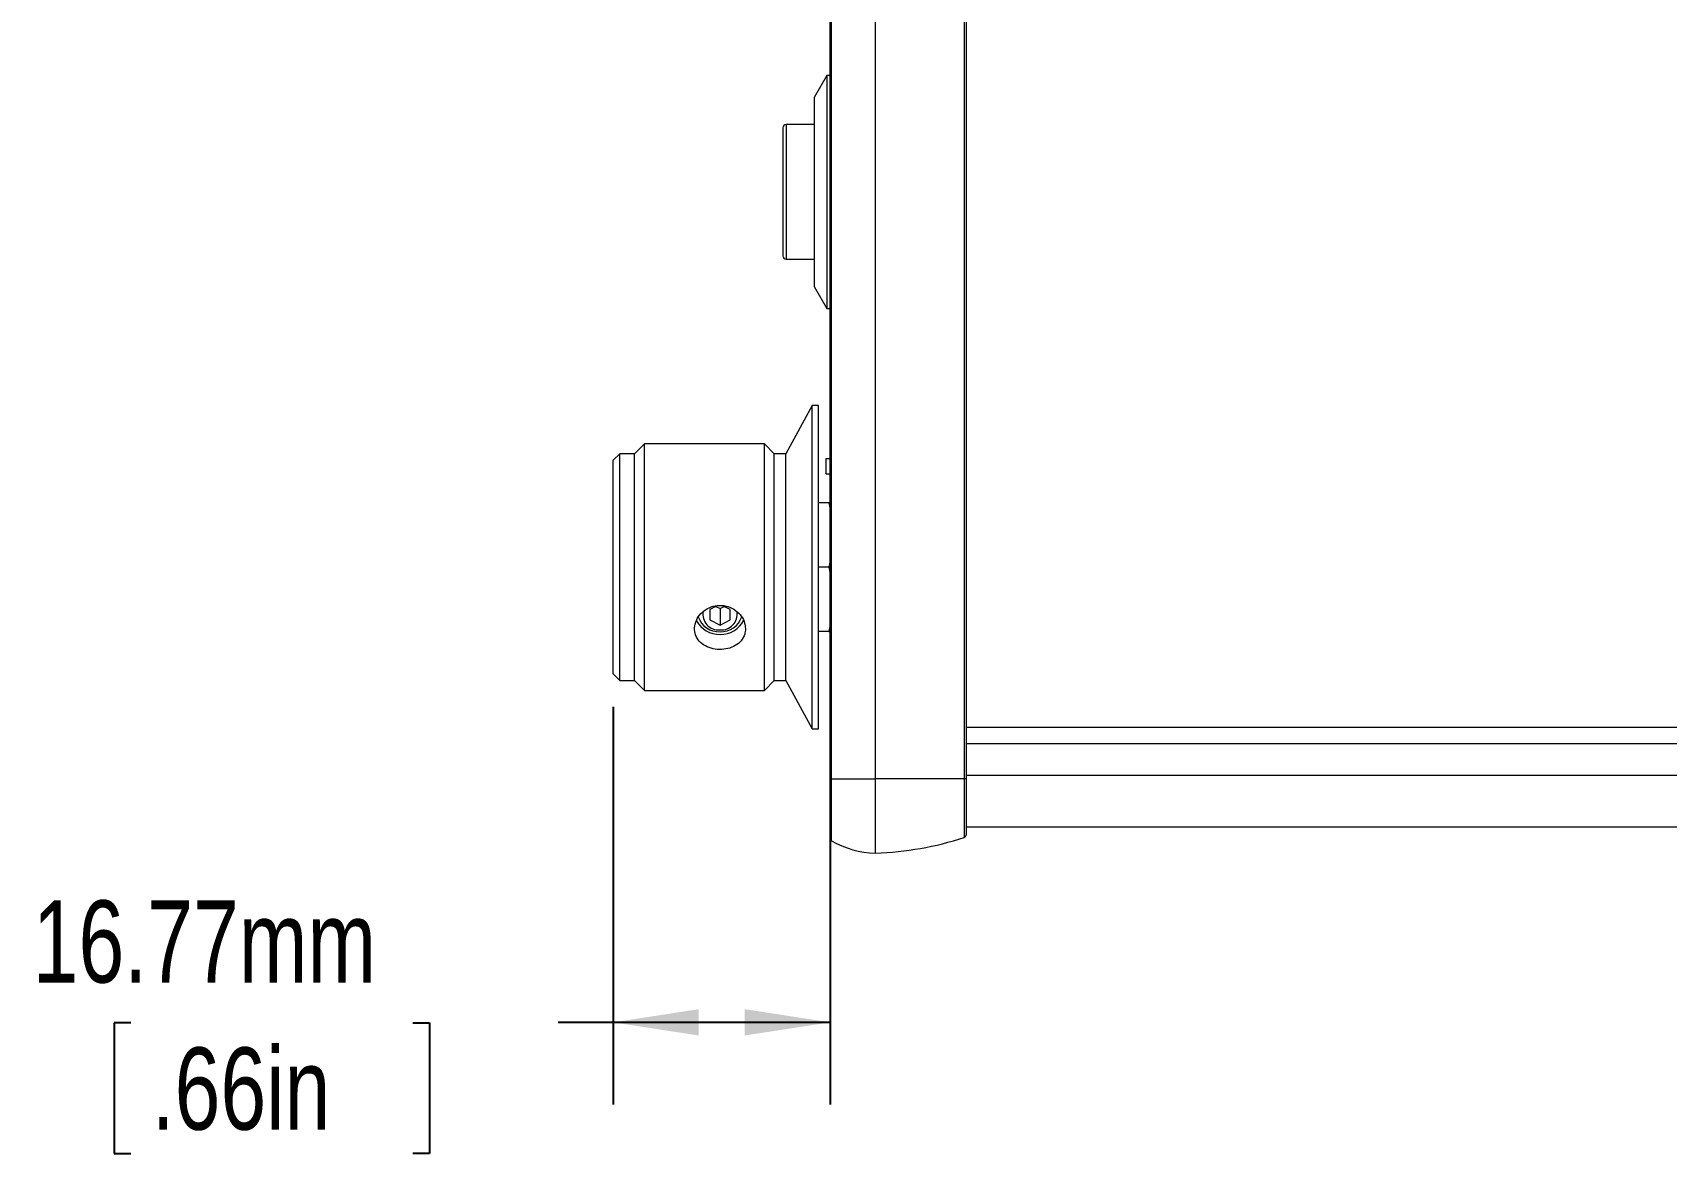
# Model space of a CAD drawing. Header units: millimetres. Extents: x 6 to 425, y 6 to 273.
# Drawn here: x 139.4 to 202.6, y 167.9 to 211.3 of the extents above; entities that cross this region are included whole.
import ezdxf

# ---------------------------------------------------------------- set-up
doc = ezdxf.new("R2010")
doc.units = ezdxf.units.MM
doc.layers.add('ITAR', color=7, linetype='Continuous')
doc.styles.add('SLDTEXTSTYLE0', font='TXT', dxfattribs={"width": 0.75})
doc.dimstyles.new('SLDDIMSTYLE1', dxfattribs={"dimtxt": 3.175, "dimasz": 3.302, "dimexe": 0, "dimexo": 0.0625, "dimgap": 0.79375, "dimtad": 0, "dimtih": 1, "dimtoh": 1, "dimlfac": 2, "dimrnd": 1e-09, "dimzin": 12, "dimdsep": 46, "dimtxsty": 'SLDTEXTSTYLE0', "dimsah": 1, "dimcen": 0.09, "dimadec": 0, "dimazin": 3, "dimtfac": 1, "dimtofl": 0, "dimtmove": 0, "dimatfit": 3, "dimfxl": 1, "dimfrac": 2, "dimtolj": 1, "dimtzin": 12, "dimarcsym": 0})

# ---------------------------------------------------------------- blocks, each defined once
blk = doc.blocks.new('_D_3')
at = {"layer": 'ITAR'}
for p, q in [((161.854, 185.222), (161.854, 169.852)), ((170.24, 181.174), (170.24, 169.852)), ((161.854, 173.027), (159.724, 173.027)), ((170.24, 173.027), (161.854, 173.027)), ((143.208, 173.003), (142.563, 173.003)), ((142.563, 173.003), (142.563, 167.962)), ((154.112, 173.003), (154.757, 173.003)), ((154.757, 173.003), (154.757, 167.962)), ((142.563, 167.962), (143.208, 167.962)), ((154.757, 167.962), (154.112, 167.962))]:
    blk.add_line(p, q, dxfattribs=at)
for points in [[(161.854, 173.027), (165.156, 172.519), (165.156, 173.535)], [(170.24, 173.027), (166.938, 173.535), (166.938, 172.519)]]:
    blk.add_solid(points, dxfattribs=at)
at = {"layer": 'ITAR', "char_height": 3.175, "attachment_point": 1, "style": 'SLDTEXTSTYLE0'}
for s, insert in [('16.77mm', (139.413, 177.74)), ('.66in', (144.014, 172.055))]:
    blk.add_mtext(s, dxfattribs=dict(at, insert=insert))

msp = doc.modelspace()

# ---------------------------------------------------------------- linework, layer by layer
at = {"color": 7, "linetype": 'Continuous', "lineweight": 15}
for p, q in [((170.2398, 182.4442), (170.2398, 241.1942)), ((170.2903, 182.4442), (170.2903, 241.1942)), ((171.9869, 182.4442), (171.9869, 241.1942)), ((171.9926, 182.4442), (171.9926, 241.1942)), ((175.4206, 241.1942), (175.4206, 182.4442)), ((175.4898, 241.1942), (175.4898, 182.4442)), ((170.1148, 209.6192), (169.6148, 208.773)), ((170.2398, 209.6192), (170.1148, 209.6192)), ((170.1148, 209.6192), (170.1148, 205.1192)), ((169.6148, 208.773), (169.6148, 205.1192)), ((169.6148, 207.7192), (168.5398, 207.7192)), ((169.6148, 205.1192), (169.6148, 201.4653)), ((170.1148, 205.1192), (170.1148, 200.6192)), ((168.5398, 202.5192), (169.6148, 202.5192)), ((169.6148, 201.4653), (170.1148, 200.6192)), ((170.1148, 200.6192), (170.2398, 200.6192)), ((169.5374, 196.8676), (168.5214, 195.0007)), ((169.7914, 196.8676), (169.5374, 196.8676)), ((169.5374, 187.495), (169.5374, 196.8676)), ((169.7914, 187.495), (169.7914, 196.8676)), ((163.0604, 195.3817), (162.6794, 195.0007)), ((167.6959, 195.3817), (163.0604, 195.3817)), ((163.0604, 188.2379), (163.0604, 195.3817)), ((168.0769, 195.0007), (167.6959, 195.3817)), ((167.6959, 188.2379), (167.6959, 195.3817)), ((162.1079, 195.0007), (161.8539, 194.7467)), ((161.8539, 186.4917), (161.8539, 194.7467)), ((162.6794, 195.0007), (162.1079, 195.0007)), ((162.1079, 188.4284), (162.1079, 195.0007)), ((162.6794, 188.4284), (162.6794, 195.0007)), ((168.5214, 195.0007), (168.0769, 195.0007)), ((168.0769, 188.4284), (168.0769, 195.0007)), ((168.5214, 188.4284), (168.5214, 195.0007)), ((170.0898, 194.8192), (170.2398, 194.8192)), ((170.0898, 194.2192), (170.0898, 194.8192)), ((170.0898, 194.2192), (170.2398, 194.2192)), ((170.1852, 193.1084), (169.7914, 193.1084)), ((170.1852, 193.1084), (170.2398, 192.8525)), ((170.2398, 193.1084), (170.1852, 193.1084)), ((170.2398, 190.8816), (170.1852, 190.6192)), ((170.1852, 190.6192), (169.7914, 190.6192)), ((170.1852, 190.6192), (170.2398, 190.3633)), ((165.902, 189.1349), (165.5845, 188.9761)), ((165.5845, 188.9761), (165.5845, 188.5793)), ((165.8226, 189.0952), (165.9814, 189.0158)), ((165.9814, 189.0158), (166.1401, 189.0952)), ((165.9814, 189.0158), (165.9814, 188.3808)), ((166.3783, 188.9761), (166.0825, 189.124)), ((166.3783, 188.5793), (166.3783, 188.9761)), ((162.1079, 186.2377), (162.1079, 188.4284)), ((162.6794, 186.2377), (162.6794, 188.4284)), ((163.0604, 185.8567), (163.0604, 188.2379)), ((165.5845, 188.5793), (165.9814, 188.3808)), ((165.9814, 188.3808), (166.3783, 188.5793)), ((167.6959, 185.8567), (167.6959, 188.2379)), ((168.0769, 186.2377), (168.0769, 188.4284)), ((168.5214, 186.2377), (168.5214, 188.4284)), ((170.2398, 188.3924), (170.1852, 188.13)), ((170.1852, 188.13), (169.7914, 188.13)), ((170.1852, 188.13), (170.2398, 188.13)), ((169.5374, 184.3708), (169.5374, 187.495)), ((169.7914, 184.3708), (169.7914, 187.495)), ((161.8539, 186.4917), (162.1079, 186.2377)), ((162.1079, 186.2377), (162.6794, 186.2377)), ((162.6794, 186.2377), (163.0604, 185.8567)), ((163.0604, 185.8567), (167.6959, 185.8567)), ((167.6959, 185.8567), (168.0769, 186.2377)), ((168.0769, 186.2377), (168.5214, 186.2377)), ((168.5214, 186.2377), (169.5374, 184.3708)), ((175.4898, 184.4367), (248.4898, 184.4367)), ((169.5374, 184.3708), (169.7914, 184.3708)), ((175.4898, 183.8017), (248.4898, 183.8017)), ((170.2398, 182.4442), (170.2903, 182.4442)), ((170.2903, 182.4442), (171.9869, 182.4442)), ((170.2903, 180.0399), (170.2903, 182.4442)), ((171.9869, 182.4442), (171.9926, 182.4442)), ((171.9869, 179.5693), (171.9869, 182.4442)), ((171.9926, 179.5693), (171.9926, 182.4442)), ((175.4206, 182.4442), (171.9926, 182.4442)), ((175.4206, 182.4442), (175.4206, 180.1715)), ((175.4898, 182.4442), (175.4206, 182.4442)), ((248.4898, 180.5692), (175.4898, 180.5692))]:
    msp.add_line(p, q, dxfattribs=at)
at = {"color": 8, "linetype": 'Continuous', "lineweight": 15}
for p, q in [((168.5398, 207.7192), (168.5398, 205.1192)), ((168.5398, 205.1192), (168.5398, 202.5192)), ((248.4898, 182.5631), (175.4898, 182.5631))]:
    msp.add_line(p, q, dxfattribs=at)
at = {"color": 7, "linetype": 'Continuous', "lineweight": 15}
for centre, radius, start, end in [((168.5398, 207.5942), 0.125, 90, 180), ((168.5398, 202.6442), 0.125, 180, 270), ((165.9219, 188.7985), 0.6067, 169.729747, 275.627206), ((166.0324, 188.8075), 0.6149, 265.237998, 7.864352), ((165.9493, 189.0137), 0.9936, 207.894531, 271.852316), ((165.9327, 188.9555), 0.8319, 198.069111, 273.352218), ((166.0231, 188.9658), 0.8418, 267.161903, 341.344452), ((166.0211, 188.9993), 0.9796, 267.67443, 333.695128), ((170.3398, 180.1268), 0.1, 180, 240.314741), ((172.0697, 183.1615), 3.5932, 240.314741, 268.679382), ((171.5647, 192.062), 12.5, 271.961721, 287.967149), ((175.3898, 180.2667), 0.1, 287.967149, 360), ((171.9892, 179.6692), 0.1, 268.679382, 271.961721)]:
    msp.add_arc(centre, radius, start, end, dxfattribs=at)
for points, knots in [([(168.4148, 207.5942), (168.4148, 207.5859), (168.4148, 207.5694), (168.4148, 207.4297), (168.4148, 207.2036), (168.4148, 206.8817), (168.4148, 206.486), (168.4148, 206.0424), (168.4148, 205.5811), (168.4148, 205.2701), (168.4148, 205.1192)], [0, 0, 0, 0, 0.1199792, 0.2400267, 0.3686535, 0.5000101, 0.6313666, 0.7599935, 0.8834863, 1, 1, 1, 1]), ([(168.4148, 205.1192), (168.4148, 204.9636), (168.4148, 204.6526), (168.4148, 204.192), (168.4148, 203.7524), (168.4148, 203.3567), (168.4148, 203.0347), (168.4148, 202.8087), (168.4148, 202.6691), (168.4148, 202.6525), (168.4148, 202.6442)], [0, 0, 0, 0, 0.120028, 0.2400204, 0.3686449, 0.4999991, 0.6313532, 0.7599778, 0.8799547, 1, 1, 1, 1]), ([(166.9656, 188.2379), (166.955, 188.3338), (166.9337, 188.5255), (166.768, 188.7941), (166.5222, 189.007), (166.2117, 189.134), (165.877, 189.1544), (165.5571, 189.0678), (165.2836, 188.888), (165.0849, 188.637), (164.9865, 188.3479), (165.0002, 188.0599), (165.1212, 187.8047), (165.3367, 187.603), (165.6264, 187.4717), (165.9567, 187.4231), (166.2864, 187.4592), (166.5815, 187.5757), (166.8108, 187.7663), (166.9444, 187.9979), (166.9593, 188.1658), (166.9656, 188.2379)], [0, 0, 0, 0, 0.05291746, 0.10580881, 0.15938274, 0.2134697, 0.26679519, 0.31926679, 0.37212407, 0.42599524, 0.47994941, 0.5329408, 0.58542917, 0.63860396, 0.69264037, 0.74637245, 0.79906458, 0.85162107, 0.90513512, 0.9592274, 1, 1, 1, 1]), ([(170.2398, 180.1268), (170.2398, 180.1577), (170.2398, 180.2053), (170.2398, 180.4943), (170.2398, 180.7934), (170.2398, 181.1647), (170.2398, 181.7042), (170.2398, 182.1527), (170.2398, 182.4442)], [0, 0, 0, 0, 0.2394568, 0.3683607, 0.5, 0.6316393, 0.7605432, 1, 1, 1, 1]), ([(175.4898, 182.4442), (175.4898, 182.1703), (175.4898, 181.7489), (175.4898, 181.2419), (175.4898, 180.8931), (175.4898, 180.612), (175.4898, 180.3405), (175.4898, 180.2958), (175.4898, 180.2667)], [0, 0, 0, 0, 0.2394568, 0.3683607, 0.5, 0.6316393, 0.7605432, 1, 1, 1, 1])]:
    msp.add_open_spline(points, degree=3, knots=knots, dxfattribs=at)

# ---------------------------------------------------------------- dimensions: what is measured, and where the dimension line sits
at = {"layer": 'ITAR'}
dim = msp.add_linear_dim(base=(161.8539, 173.0268), p1=(170.2398, 182.4442), p2=(161.8539, 186.4917), dimstyle='SLDDIMSTYLE1', dxfattribs=at)
dim.commit()
dim.dimension.update_dxf_attribs({"geometry": '_D_3', "text_midpoint": (148.6601, 173.0268), "dimtype": 160})

doc.saveas('drawing.dxf')
